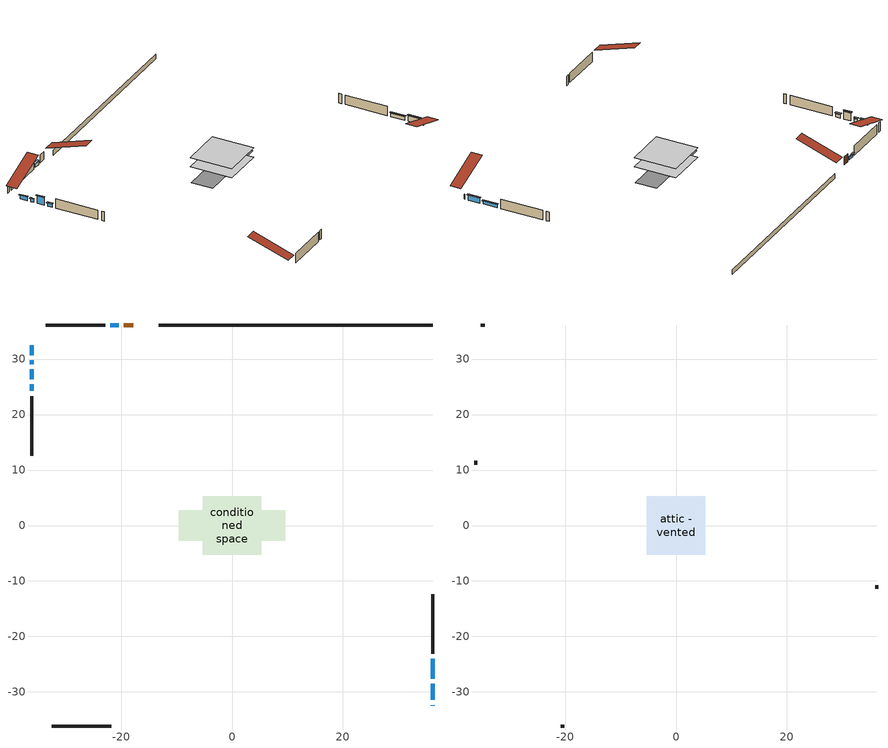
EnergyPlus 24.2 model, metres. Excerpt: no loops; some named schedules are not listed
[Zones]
conditioned space
 floor adiabatic (Floor2 construction): -5.13,-5.13 -5.13,5.13 5.13,5.13 5.13,-5.13 z0.46
 floor adiabatic (AdiabaticFloorConstruction): -5.32,-5.32 -5.32,5.32 5.32,5.32 5.32,-5.32 z0.46
 floor foundation (Slab1 construction): -9.6,-2.74 -9.6,2.74 9.6,2.74 9.6,-2.74 z-0.74
 wall outside (AdiabaticWallConstruction 1): -17.82,36.14 -19.51,36.14 z0.46:2.49
 wall outside (AdiabaticWallConstruction): 36.14,-32.48 36.14,-32.38 z0.46:1.68; 36.14,-31.45 36.14,-28.53 z0.46:1.83; 36.14,-27.6 36.14,-24.04 / -36.14,29.78 -36.14,29.06 z0.46:1.3; -20.44,36.14 -21.91,36.14 / -36.14,25.43 -36.14,24.26 z0.46:1.32; -36.14,32.48 -36.14,30.7 z0.46:1.45; -36.14,28.14 -36.14,26.36 z0.46:2.47
 wall outside (Wall1 construction): -22.84,36.14 -33.58,36.14 / -32.48,-36.14 -21.74,-36.14 / -36.14,23.33 -36.14,12.59 / 36.14,-23.12 36.14,-12.37 z0.46:2.9
 wall foundation (FoundationWall1 construction): 36.14,36.14 -13.24,36.14 z-0.74:0.46
 window (WindowConstruction 7): 36.14,-32.48 36.14,-32.38 z0.46:1.68
 window (WindowConstruction): 36.14,-31.45 36.14,-28.53 z0.46:1.83
 window (WindowConstruction 1): 36.14,-27.6 36.14,-24.05 z0.46:1.3
 window (WindowConstruction 2): -20.44,36.14 -21.91,36.14 z0.46:1.32
 window (WindowConstruction 3): -36.14,32.48 -36.14,30.71 z0.46:1.45
 window (WindowConstruction 4): -36.14,29.78 -36.14,29.07 z0.46:1.3
 window (WindowConstruction 5): -36.14,28.14 -36.14,26.36 z0.46:2.47
 window (WindowConstruction 6): -36.14,25.43 -36.14,24.26 z0.46:1.32
 door (Door): -17.83,36.14 -19.51,36.14 z0.46:2.49
 ceiling adiabatic (AdiabaticFloorConstruction): 5.32,-5.32 5.32,5.32 -5.32,5.32 -5.32,-5.32 z0.46
attic - vented
 floor to conditioned space (Floor1 construction Reversed): -5.32,-5.32 -5.32,5.32 5.32,5.32 5.32,-5.32 z2.9
 wall outside (Wall2 construction): -34.51,36.14 -35.21,36.14 / -20.81,-36.14 -20.11,-36.14 / -36.14,11.66 -36.14,10.96 / 36.14,-11.44 36.14,-10.74 z0.46:2.9
 roof outside (Roof1 construction): -16.9,36.14,2.9 -16.9,25.78,6.35 -14.17,25.78,6.35 -14.17,36.14,2.9; -33.41,-36.14,2.9 -33.41,-25.78,6.35 -36.14,-25.78,6.35 -36.14,-36.14,2.9; -36.14,33.41,2.9 -25.78,33.41,6.35 -25.78,36.14,6.35 -36.14,36.14,2.9; 36.14,-33.41,2.9 25.78,-33.41,6.35 25.78,-36.14,6.35 36.14,-36.14,2.9
shading: 36.14,-28.33 36.14,-31.65 36.55,-31.65 36.55,-28.33 z2.03; 36.14,-23.84 36.14,-27.8 36.55,-27.8 36.55,-23.84 z1.5; -22.11,36.14 -20.24,36.14 -20.24,36.55 -22.11,36.55 z1.52; -36.14,30.5 -36.14,32.68 -36.55,32.68 -36.55,30.5 z1.65; -36.14,28.86 -36.14,29.98 -36.55,29.98 -36.55,28.86 z1.5; -36.14,26.16 -36.14,28.34 -36.55,28.34 -36.55,26.16 z2.67; -36.14,24.06 -36.14,25.63 -36.55,25.63 -36.55,24.06 z1.52
[Building]
Building 1: Terrain=Suburbs
[Site:Location]
Victoria Intl AP_BC: Latitude {deg}=48.65; Longitude {deg}=-123.43; Time Zone {hr}=-8; Elevation {m}=20; Keep Site Location Information=Yes
[Site:GroundTemperature:Shallow]
8.05499, 7.06759, 6.98852, 7.45709, 9.33813, 11.2104, 12.8336, 13.8618, 13.9492, 13.1129, 11.5311, 9.71625
[Site:WaterMainsTemperature]
Calculation Method=Schedule; Temperature Schedule=mains temperature schedule
[Material] Roughness=Rough; Thermal Absorptance=0.9
Name | Thickness {m} | Conductivity {W/m-K} | Density {kg/m3} | Specific Heat {J/kg-K} | Solar Absorptance | Visible Absorptance
asphalt or fiberglass shingles | 0.00635 | 0.162714 | 1121.4 | 1465.45 | 0.4 | 0.4
ceiling stud and cavity | 0.1397 | 0.0836008 | 65.682 | 1177.47 | 0.7 | 0.7
concrete 4.0 in. | 0.1016 | 1.803125 | 2242.8 | 837.4 | 0.7 | 0.7
concrete 8.0 in. | 0.2032 | 1.803125 | 2242.8 | 837.4 | 0.7 | 0.7
door material | 0.04445 | 0.053851 | 512.64 | 1214.23 | 0.7 | 0.7
exterior vertical ins | 0.0202602 | 0.029427 | 32.04 | 1214.23 | 0.7 | 0.7
floor covering | 0.0127 | 0.0433444 | 54.468 | 1339.84 | 0.6 | 0.6
floor rigid ins | 0.103632 | 0.029427 | 32.04 | 1214.23 | 0.7 | 0.7
floor rigid ins 1; wall rigid ins | 0.512978 | 0.029427 | 32.04 | 1214.23 | 0.7 | 0.7
floor stud and cavity | 0.1397 | 0.251948 | 92.3553 | 1139.71 | 0.7 | 0.7
floor stud and cavity 1 | 0.1397 | 1.75129 | 37.0049 | 1207.88 | 0.7 | 0.7
furniture material conditioned space 1 | 0.1524 | 0.115458 | 640.8 | 1214.23 | 0.6 | 0.6
gypsum board | 0.0127 | 0.160291 | 801 | 837.4 | 0.6 | 0.6
gypsum board 1 | 0.0127 | 0.160291 | 801 | 837.4 | 0.7 | 0.7
osb sheathing 0.5 in. | 0.0127 | 0.115458 | 512.64 | 1214.23 | 0.7 | 0.7
osb sheathing 0.75 in. | 0.01905 | 0.115458 | 512.64 | 1214.23 | 0.7 | 0.7
wall stud and cavity | 0.1397 | 0.104668 | 139.0536 | 1170.24 | 0.7 | 0.7
wall stud and cavity 1 | 0.0889 | 6.9971 | 50.32683 | 1063.81 | 0.6 | 0.6
wall stud and cavity 2 | 0.0889 | 0.380278 | 52.3479 | 1209.89 | 0.7 | 0.7
wall stud and cavity 3 | 0.0889 | 0.391764 | 83.0341 | 1211.67 | 0.7 | 0.7
wood siding | 0.0254 | 0.102417 | 544.68 | 1172.36 | 0.4 | 0.4
wood siding 1 | 0.00254 | 0.102417 | 544.68 | 1172.36 | 0.4 | 0.4
wood siding 2; wood siding 3 | 0.0254 | 0.102417 | 544.68 | 1172.36 | 0.7 | 0.7
[WindowMaterial:SimpleGlazingSystem]
Name | U-Factor {W/m2-K} | Solar Heat Gain Coefficient
WindowMaterial | 1.96402 | 0.65
WindowMaterial 1 | 4.42657 | 0.67
WindowMaterial 2 | 4.531044 | 0.66
WindowMaterial 3 | 4.28803 | 0.68
WindowMaterial 4 | 4.82119 | 0.65
WindowMaterial 5 | 4.2426 | 0.68
WindowMaterial 6 | 4.73034 | 0.65
WindowMaterial 7 | 2.64538 | 0.41
[Construction]
AdiabaticFloorConstruction: floor stud and cavity 1, floor rigid ins 1, osb sheathing 0.75 in., floor covering
AdiabaticWallConstruction: wood siding 2, wall rigid ins, wall stud and cavity 2, gypsum board
AdiabaticWallConstruction 1: wood siding 3, wall rigid ins, wall stud and cavity 2, gypsum board
Door: door material
Floor1 construction Reversed: gypsum board, ceiling stud and cavity
Floor2 construction: floor stud and cavity, floor rigid ins, osb sheathing 0.75 in., floor covering
FoundationWall1 construction: concrete 8.0 in., gypsum board 1
furniture construction conditioned space 1: furniture material conditioned space 1
PartitionWallConstruction: gypsum board, wall stud and cavity 3, gypsum board
Roof1 construction: asphalt or fiberglass shingles
Slab1 construction: concrete 4.0 in.
Wall1 construction: wood siding, osb sheathing 0.5 in., wall stud and cavity, gypsum board
Wall2 construction: wood siding 1, wall stud and cavity 1
WindowConstruction: WindowMaterial
WindowConstruction 1: WindowMaterial 1
WindowConstruction 2: WindowMaterial 2
WindowConstruction 3: WindowMaterial 3
WindowConstruction 4: WindowMaterial 4
WindowConstruction 5: WindowMaterial 5
WindowConstruction 6: WindowMaterial 6
WindowConstruction 7: WindowMaterial 7
[Zone] Multiplier=1; Part of Total Floor Area=Yes
Name | Volume {m3}
attic - vented | 63.3596
conditioned space | 310.2
[Space]
Name | Zone | Volume {m3}
attic - vented 1 | attic - vented | 63.3596
conditioned space 1 | conditioned space | 310.2
[ZoneInfiltration:EffectiveLeakageArea]
infil attic - vented 1: Zone or Space=attic - vented 1; Schedule=Always On Discrete; Effective Air Leakage Area {cm2}=5024.89; Stack Coefficient=0.000409621; Wind Coefficient=1.36745e-05
[ZoneMixing]
whole house fan mix: Zone or Space=attic - vented; Schedule=Always On Continuous; Design Flow Rate Calculation Method=Flow/Zone; Design Flow Rate {m3/s}=0; Source Zone or Space=conditioned space
[SurfaceProperty:ExposedFoundationPerimeter]
Slab1: Exposed Perimeter Calculation Method=TotalExposedPerimeter; Total Exposed Perimeter {m}=49.379
[InternalMass] Zone or ZoneList=conditioned space; Space or SpaceList=conditioned space 1
Name | Construction | Surface Area {m2}
furniture mass conditioned space 1 | furniture construction conditioned space 1 | 129.52
partition wall mass | PartitionWallConstruction | 218.45
[Lights]
interior lighting: Zone or ZoneList or Space or SpaceList=conditioned space 1; Schedule=interior lighting schedule; Design Level Calculation Method=LightingLevel; Lighting Level {W}=343.2; Return Air Fraction=0; Fraction Radiant=0.6; Fraction Visible=0.2; Fraction Replaceable=1
[People]
occupants: Zone or ZoneList or Space or SpaceList=conditioned space 1; Number of People Schedule=occupants schedule; Number of People Calculation Method=People; Number of People=3; Fraction Radiant=0.314171; Sensible Heat Fraction=0.56303; Activity Level Schedule=occupants activity schedule; Carbon Dioxide Generation Rate {m3/s-W}=0; Enable ASHRAE 55 Comfort Warnings=No; Mean Radiant Temperature Calculation Type=EnclosureAveraged
[ElectricEquipment] Zone or ZoneList or Space or SpaceList=conditioned space 1; Design Level Calculation Method=EquipmentLevel
Name | Schedule | Design Level {W} | Fraction Latent | Fraction Radiant | Fraction Lost
clothes dryer | clothes dryer schedule | 140.772 | 0.015 | 0.081 | 0.85
clothes washer | clothes washer schedule | 32.1985 | 0.03 | 0.162 | 0.7
cooking range | cooking range schedule | 215.147 | 0.08 | 0.432 | 0.2
dishwasher | dishwasher schedule | 66.8632 | 0.3 | 0.18 | 0.4
fridge | fridge schedule | 72.9452 | 0 | 0.6 | 0
mech vent bath fan 0 | mech vent bath fan 0 schedule | 50.2 | 0 | 0 | 1
mech vent house fan | mech vent house fan schedule | 0 | 0 | 0 | 1
mech vent house fan cfis | mech vent house fan cfis schedule | 0 | 0 | 0 | 0
misc plug loads | misc plug loads schedule | 494.7 | 0.045 | 0.513 | 0.1
whole house fan | Always On Discrete | 0 | 0 | 0 | 1
[OtherEquipment] Zone or ZoneList or Space or SpaceList=conditioned space 1; Design Level Calculation Method=EquipmentLevel
Name | Fuel Type | Schedule | Design Level {W} | Fraction Latent | Fraction Radiant | Fraction Lost
clothes dryer 1 | Electricity | clothes dryer schedule | 0 | 0.015 | 0.081 | 0.85
cooking range 1 | Electricity | cooking range schedule | 0 | 0.08 | 0.432 | 0.2
general water use latent | None | general water use schedule | 62.594 | 1 | 0 | 0
general water use sensible | None | general water use schedule | -61.6891 | 0 | 0.6 | 0
mech vent house fan latent load | None | Always On Discrete | 0 | 1 | 0 | 0
mech vent house fan sensible load | None | Always On Discrete | 0 | 0 | 0 | 0
water heater energy adjustment1 | Electricity | Always On Discrete | 0.01 | 0 | 0 | 1
[ZoneInfiltration:DesignFlowRate] Zone or ZoneList or Space or SpaceList=conditioned space 1; Schedule=Always On Discrete; Design Flow Rate Calculation Method=Flow/Zone; Design Flow Rate {m3/s}=0
infil flow; natural vent flow; whole house fan flow
[ZoneControl:Thermostat]
conditioned space Thermostat: Zone or ZoneList=conditioned space; Control Type Schedule=conditioned space Thermostat Schedule; Control 1=conditioned space temperature setpoint; Temperature Difference Between Cutout And Setpoint {deltaC}=0
[ZoneHVAC:Baseboard:Convective:Electric]
electric baseboard: Availability Schedule=Always On Discrete; Heating Design Capacity {W}=7608.12; Efficiency=1
[AirLoopHVAC:UnitarySystem]
unit heater unitary system: Control Type=Load; Controlling Zone or Thermostat Location=conditioned space; Dehumidification Control Type=None; Availability Schedule=Always On Discrete; Supply Fan=unit heater supply fan; Fan Placement=BlowThrough; Supply Air Fan Operating Mode Schedule=unit heater auto fan schedule; Heating Coil=unit heater htg coil; DX Heating Coil Sizing Ratio=1; Use DOAS DX Cooling Coil=No; Minimum Supply Air Temperature {C}=2; Latent Load Control=SensibleOnlyLoadControl; Cooling Supply Air Flow Rate Method=None; Heating Supply Air Flow Rate Method=SupplyAirFlowRate; Heating Supply Air Flow Rate {m3/s}=0.00141584; No Load Supply Air Flow Rate Method=SupplyAirFlowRate; No Load Supply Air Flow Rate {m3/s}=0; No Load Supply Air Flow Rate Control Set To Low Speed=Yes; Maximum Supply Air Temperature {C}=48.8889; Maximum Outdoor Dry-Bulb Temperature for Supplemental Heater Operation {C}=21; Ancillary On-Cycle Electric Power {W}=0; Ancillary Off-Cycle Electric Power {W}=0
[Fan:SystemModel]
unit heater supply fan: Availability Schedule=Always On Discrete; Design Maximum Air Flow Rate {m3/s}=0.00141584; Speed Control Method=Discrete; Electric Power Minimum Flow Rate Fraction=0.2; Design Pressure Rise {Pa}=500; Motor Efficiency=1; Motor In Air Stream Fraction=1; Design Electric Power Consumption {W}=Autosize; Design Power Sizing Method=PowerPerFlow; Electric Power Per Unit Flow Rate {W/(m3/s)}=1e-06; Electric Power Per Unit Flow Rate Per Unit Pressure {W/((m3/s)-Pa)}=1.66667; Fan Total Efficiency=0.7; Motor Loss Radiative Fraction=0; Number of Speeds=1; Speed Flow Fraction 1=1; Speed Electric Power Fraction 1=1
[Coil:Heating:Fuel]
unit heater htg coil: Availability Schedule=Always On Discrete; Fuel Type=OtherFuel1; Burner Efficiency=0.3; Nominal Capacity {W}=0.293071; On Cycle Parasitic Electric Load {W}=0; Off Cycle Parasitic Fuel Load {W}=0
[Zone equipment]
conditioned space: electric baseboard, unit heater unitary system
[Foundation:Kiva]
Foundation Kiva 1: Initial Indoor Air Temperature {C}=18; Wall Height Above Grade {m}=0.460004; Wall Depth Below Slab {m}=0.2032; Custom Block Material Name 1=exterior vertical ins; Custom Block Depth 1 {m}=1.2; Custom Block X Position 1 {m}=0.2159; Custom Block Z Position 1 {m}=0
[Foundation:Kiva:Settings]
Soil Conductivity {W/m-K}=0.849921; Soil Density {kg/m3}=1842.3; Soil Specific Heat {J/kg-K}=418.7; Ground Solar Absorptivity=0.9; Ground Thermal Absorptivity=0.9; Ground Surface Roughness {m}=0.03; Far-Field Width {m}=40; Deep-Ground Boundary Condition=ZeroFlux; Deep-Ground Depth {m}=40; Minimum Cell Dimension {m}=0.2; Maximum Cell Growth Coefficient=3; Simulation Timestep=Timestep
[Exterior:Lights]
exterior lighting: Schedule=exterior lighting schedule; Design Level {W}=75.6
[EnergyManagementSystem:GlobalVariable]
infil_program_Qfan
infil_program_Qinf
natural_vent_program_Qnv
natural_vent_program_Qwhf
[EnergyManagementSystem:Sensor]
Name | Output:Variable or Output:Meter Index Key | Output:Variable or Output:Meter
airflow_gain | infil flow | Infiltration Sensible Heat Gain Energy
airflow_gain_1 | natural vent flow | Infiltration Sensible Heat Gain Energy
airflow_gain_2 | whole house fan flow | Infiltration Sensible Heat Gain Energy
airflow_loss | infil flow | Infiltration Sensible Heat Loss Energy
airflow_loss_1 | natural vent flow | Infiltration Sensible Heat Loss Energy
airflow_loss_2 | whole house fan flow | Infiltration Sensible Heat Loss Energy
clg_load_cond |  | Cooling:EnergyTransfer:Zone:CONDITIONED SPACE
clg_sp_s; clg_sp_s_1 | cooling setpoint | Schedule Value
clothes_dryer_exhaust_0_sch_s | clothes dryer exhaust 0 schedule | Schedule Value
conditioned_space_clg_unmet_s | conditioned space | Zone Cooling Setpoint Not Met Time
conditioned_space_htg_unmet_s | conditioned space | Zone Heating Setpoint Not Met Time
cool_season | cooling season schedule | Schedule Value
fridge_tin_s | conditioned space | Zone Mean Air Temperature
htg_load_cond |  | Heating:EnergyTransfer:Zone:CONDITIONED SPACE
htg_sp_s; htg_sp_s_1 | heating setpoint | Schedule Value
ig_ee_conv | clothes dryer | Electric Equipment Convective Heating Energy
ig_ee_conv_2 | cooking range | Electric Equipment Convective Heating Energy
ig_ee_conv_4 | fridge | Electric Equipment Convective Heating Energy
ig_ee_conv_5 | misc plug loads | Electric Equipment Convective Heating Energy
ig_ee_conv_6 | whole house fan | Electric Equipment Convective Heating Energy
ig_ee_rad | clothes dryer | Electric Equipment Radiant Heating Energy
ig_ee_rad_2 | cooking range | Electric Equipment Radiant Heating Energy
ig_ee_rad_4 | fridge | Electric Equipment Radiant Heating Energy
ig_ee_rad_5 | misc plug loads | Electric Equipment Radiant Heating Energy
ig_ee_rad_6 | whole house fan | Electric Equipment Radiant Heating Energy
ig_lgt_conv | interior lighting | Lights Convective Heating Energy
ig_lgt_rad | interior lighting | Lights Radiant Heating Energy
ig_lgt_vis | interior lighting | Lights Visible Radiation Heating Energy
ig_oe_conv | clothes dryer 1 | Other Equipment Convective Heating Energy
ig_oe_conv_1 | cooking range 1 | Other Equipment Convective Heating Energy
ig_oe_conv_2 | general water use latent | Other Equipment Convective Heating Energy
ig_oe_conv_3 | general water use sensible | Other Equipment Convective Heating Energy
ig_oe_conv_4 | water heater energy adjustment1 | Other Equipment Convective Heating Energy
ig_oe_rad | clothes dryer 1 | Other Equipment Radiant Heating Energy
ig_oe_rad_1 | cooking range 1 | Other Equipment Radiant Heating Energy
ig_oe_rad_2 | general water use latent | Other Equipment Radiant Heating Energy
ig_oe_rad_3 | general water use sensible | Other Equipment Radiant Heating Energy
ig_oe_rad_4 | water heater energy adjustment1 | Other Equipment Radiant Heating Energy
ig_ppl_conv | occupants | People Convective Heating Energy
ig_ppl_rad | occupants | People Radiant Heating Energy
im_conv | furniture mass conditioned space 1 | Surface Inside Face Convection Heat Gain Energy
im_conv_1 | partition wall mass | Surface Inside Face Convection Heat Gain Energy
im_ig | furniture mass conditioned space 1 | Surface Inside Face Internal Gains Radiation Heat Gain Energy
im_ig_1 | partition wall mass | Surface Inside Face Internal Gains Radiation Heat Gain Energy
im_lgt | furniture mass conditioned space 1 | Surface Inside Face Lights Radiation Heat Gain Energy
im_lgt_1 | partition wall mass | Surface Inside Face Lights Radiation Heat Gain Energy
im_sol | furniture mass conditioned space 1 | Surface Inside Face Solar Radiation Heat Gain Energy
im_sol_1 | partition wall mass | Surface Inside Face Solar Radiation Heat Gain Energy
im_surf | furniture mass conditioned space 1 | Surface Inside Face Net Surface Thermal Radiation Heat Gain Energy
im_surf_1 | partition wall mass | Surface Inside Face Net Surface Thermal Radiation Heat Gain Energy
mech_vent_bath_fan_0_sch_s | mech vent bath fan 0 schedule | Schedule Value
mv_conv | mech vent bath fan 0 | Electric Equipment Convective Heating Energy
mv_conv_1 | mech vent house fan | Electric Equipment Convective Heating Energy
mv_conv_2 | mech vent house fan cfis | Electric Equipment Convective Heating Energy
mv_conv_3 | mech vent house fan latent load | Other Equipment Convective Heating Energy
mv_conv_4 | mech vent house fan sensible load | Other Equipment Convective Heating Energy
mv_rad | mech vent bath fan 0 | Electric Equipment Radiant Heating Energy
mv_rad_1 | mech vent house fan | Electric Equipment Radiant Heating Energy
mv_rad_2 | mech vent house fan cfis | Electric Equipment Radiant Heating Energy
mv_rad_3 | mech vent house fan latent load | Other Equipment Radiant Heating Energy
mv_rad_4 | mech vent house fan sensible load | Other Equipment Radiant Heating Energy
natural_vent_s | natural vent schedule | Schedule Value
out_pb_s |  | Site Outdoor Air Barometric Pressure
out_wt_s |  | Site Outdoor Air Humidity Ratio
site_vw_s |  | Site Wind Speed
ss_back_out | Window1 | Surface Window Shortwave from Zone Back Out Window Heat Transfer Rate
ss_back_out_1 | Window2 | Surface Window Shortwave from Zone Back Out Window Heat Transfer Rate
ss_back_out_2 | Window3 | Surface Window Shortwave from Zone Back Out Window Heat Transfer Rate
ss_back_out_3 | Window5 | Surface Window Shortwave from Zone Back Out Window Heat Transfer Rate
ss_back_out_4 | Window6 | Surface Window Shortwave from Zone Back Out Window Heat Transfer Rate
ss_back_out_5 | Window7 | Surface Window Shortwave from Zone Back Out Window Heat Transfer Rate
ss_back_out_6 | Window8 | Surface Window Shortwave from Zone Back Out Window Heat Transfer Rate
ss_back_out_7 | Window9 | Surface Window Shortwave from Zone Back Out Window Heat Transfer Rate
ss_conv | Door1 | Surface Inside Face Convection Heat Gain Energy
ss_conv_1 | Window1 | Surface Inside Face Convection Heat Gain Energy
ss_conv_2 | Window2 | Surface Inside Face Convection Heat Gain Energy
ss_conv_3 | Window3 | Surface Inside Face Convection Heat Gain Energy
ss_conv_4 | Window5 | Surface Inside Face Convection Heat Gain Energy
ss_conv_5 | Window6 | Surface Inside Face Convection Heat Gain Energy
ss_conv_6 | Window7 | Surface Inside Face Convection Heat Gain Energy
ss_conv_7 | Window8 | Surface Inside Face Convection Heat Gain Energy
ss_conv_8 | Window9 | Surface Inside Face Convection Heat Gain Energy
ss_ig | Door1 | Surface Inside Face Internal Gains Radiation Heat Gain Energy
ss_ig_1 | Window1 | Surface Inside Face Internal Gains Radiation Heat Gain Energy
ss_ig_2 | Window2 | Surface Inside Face Internal Gains Radiation Heat Gain Energy
ss_ig_3 | Window3 | Surface Inside Face Internal Gains Radiation Heat Gain Energy
ss_ig_4 | Window5 | Surface Inside Face Internal Gains Radiation Heat Gain Energy
ss_ig_5 | Window6 | Surface Inside Face Internal Gains Radiation Heat Gain Energy
ss_ig_6 | Window7 | Surface Inside Face Internal Gains Radiation Heat Gain Energy
ss_ig_7 | Window8 | Surface Inside Face Internal Gains Radiation Heat Gain Energy
ss_ig_8 | Window9 | Surface Inside Face Internal Gains Radiation Heat Gain Energy
ss_lgt | Door1 | Surface Inside Face Lights Radiation Heat Gain Energy
ss_sol | Door1 | Surface Inside Face Solar Radiation Heat Gain Energy
ss_surf | Door1 | Surface Inside Face Net Surface Thermal Radiation Heat Gain Energy
ss_surf_1 | Window1 | Surface Inside Face Net Surface Thermal Radiation Heat Gain Energy
ss_surf_2 | Window2 | Surface Inside Face Net Surface Thermal Radiation Heat Gain Energy
ss_surf_3 | Window3 | Surface Inside Face Net Surface Thermal Radiation Heat Gain Energy
ss_surf_4 | Window5 | Surface Inside Face Net Surface Thermal Radiation Heat Gain Energy
ss_surf_5 | Window6 | Surface Inside Face Net Surface Thermal Radiation Heat Gain Energy
ss_surf_6 | Window7 | Surface Inside Face Net Surface Thermal Radiation Heat Gain Energy
ss_surf_7 | Window8 | Surface Inside Face Net Surface Thermal Radiation Heat Gain Energy
ss_surf_8 | Window9 | Surface Inside Face Net Surface Thermal Radiation Heat Gain Energy
ss_trans_in | Window1 | Surface Window Transmitted Solar Radiation Rate
ss_trans_in_1 | Window2 | Surface Window Transmitted Solar Radiation Rate
ss_trans_in_2 | Window3 | Surface Window Transmitted Solar Radiation Rate
ss_trans_in_3 | Window5 | Surface Window Transmitted Solar Radiation Rate
ss_trans_in_4 | Window6 | Surface Window Transmitted Solar Radiation Rate
ss_trans_in_5 | Window7 | Surface Window Transmitted Solar Radiation Rate
ss_trans_in_6 | Window8 | Surface Window Transmitted Solar Radiation Rate
ss_trans_in_7 | Window9 | Surface Window Transmitted Solar Radiation Rate
ss_trans_out | Window1 | Surface Inside Face Initial Transmitted Diffuse Transmitted Out Window Solar Radiation Rate
ss_trans_out_1 | Window2 | Surface Inside Face Initial Transmitted Diffuse Transmitted Out Window Solar Radiation Rate
ss_trans_out_2 | Window3 | Surface Inside Face Initial Transmitted Diffuse Transmitted Out Window Solar Radiation Rate
ss_trans_out_3 | Window5 | Surface Inside Face Initial Transmitted Diffuse Transmitted Out Window Solar Radiation Rate
ss_trans_out_4 | Window6 | Surface Inside Face Initial Transmitted Diffuse Transmitted Out Window Solar Radiation Rate
ss_trans_out_5 | Window7 | Surface Inside Face Initial Transmitted Diffuse Transmitted Out Window Solar Radiation Rate
ss_trans_out_6 | Window8 | Surface Inside Face Initial Transmitted Diffuse Transmitted Out Window Solar Radiation Rate
ss_trans_out_7 | Window9 | Surface Inside Face Initial Transmitted Diffuse Transmitted Out Window Solar Radiation Rate
s_conv | Floor1 | Surface Inside Face Convection Heat Gain Energy
s_conv_1 | Floor2 | Surface Inside Face Convection Heat Gain Energy
s_conv_2 | FoundationWall1 | Surface Inside Face Convection Heat Gain Energy
s_conv_3 | inferred conditioned ceiling | Surface Inside Face Convection Heat Gain Energy
s_conv_4 | inferred conditioned floor | Surface Inside Face Convection Heat Gain Energy
s_conv_5 | Slab1 | Surface Inside Face Convection Heat Gain Energy
s_conv_6 | Wall1:0 | Surface Inside Face Convection Heat Gain Energy
s_conv_7 | Wall1:180 | Surface Inside Face Convection Heat Gain Energy
s_conv_8 | Wall1:270 | Surface Inside Face Convection Heat Gain Energy
s_conv_9 | Wall1:90 | Surface Inside Face Convection Heat Gain Energy
s_ig | Floor1 | Surface Inside Face Internal Gains Radiation Heat Gain Energy
s_ig_1 | Floor2 | Surface Inside Face Internal Gains Radiation Heat Gain Energy
s_ig_2 | FoundationWall1 | Surface Inside Face Internal Gains Radiation Heat Gain Energy
s_ig_3 | inferred conditioned ceiling | Surface Inside Face Internal Gains Radiation Heat Gain Energy
s_ig_4 | inferred conditioned floor | Surface Inside Face Internal Gains Radiation Heat Gain Energy
s_ig_5 | Slab1 | Surface Inside Face Internal Gains Radiation Heat Gain Energy
s_ig_6 | Wall1:0 | Surface Inside Face Internal Gains Radiation Heat Gain Energy
s_ig_7 | Wall1:180 | Surface Inside Face Internal Gains Radiation Heat Gain Energy
s_ig_8 | Wall1:270 | Surface Inside Face Internal Gains Radiation Heat Gain Energy
s_ig_9 | Wall1:90 | Surface Inside Face Internal Gains Radiation Heat Gain Energy
s_lgt | Floor1 | Surface Inside Face Lights Radiation Heat Gain Energy
s_lgt_1 | Floor2 | Surface Inside Face Lights Radiation Heat Gain Energy
s_lgt_2 | FoundationWall1 | Surface Inside Face Lights Radiation Heat Gain Energy
s_lgt_3 | inferred conditioned ceiling | Surface Inside Face Lights Radiation Heat Gain Energy
s_lgt_4 | inferred conditioned floor | Surface Inside Face Lights Radiation Heat Gain Energy
